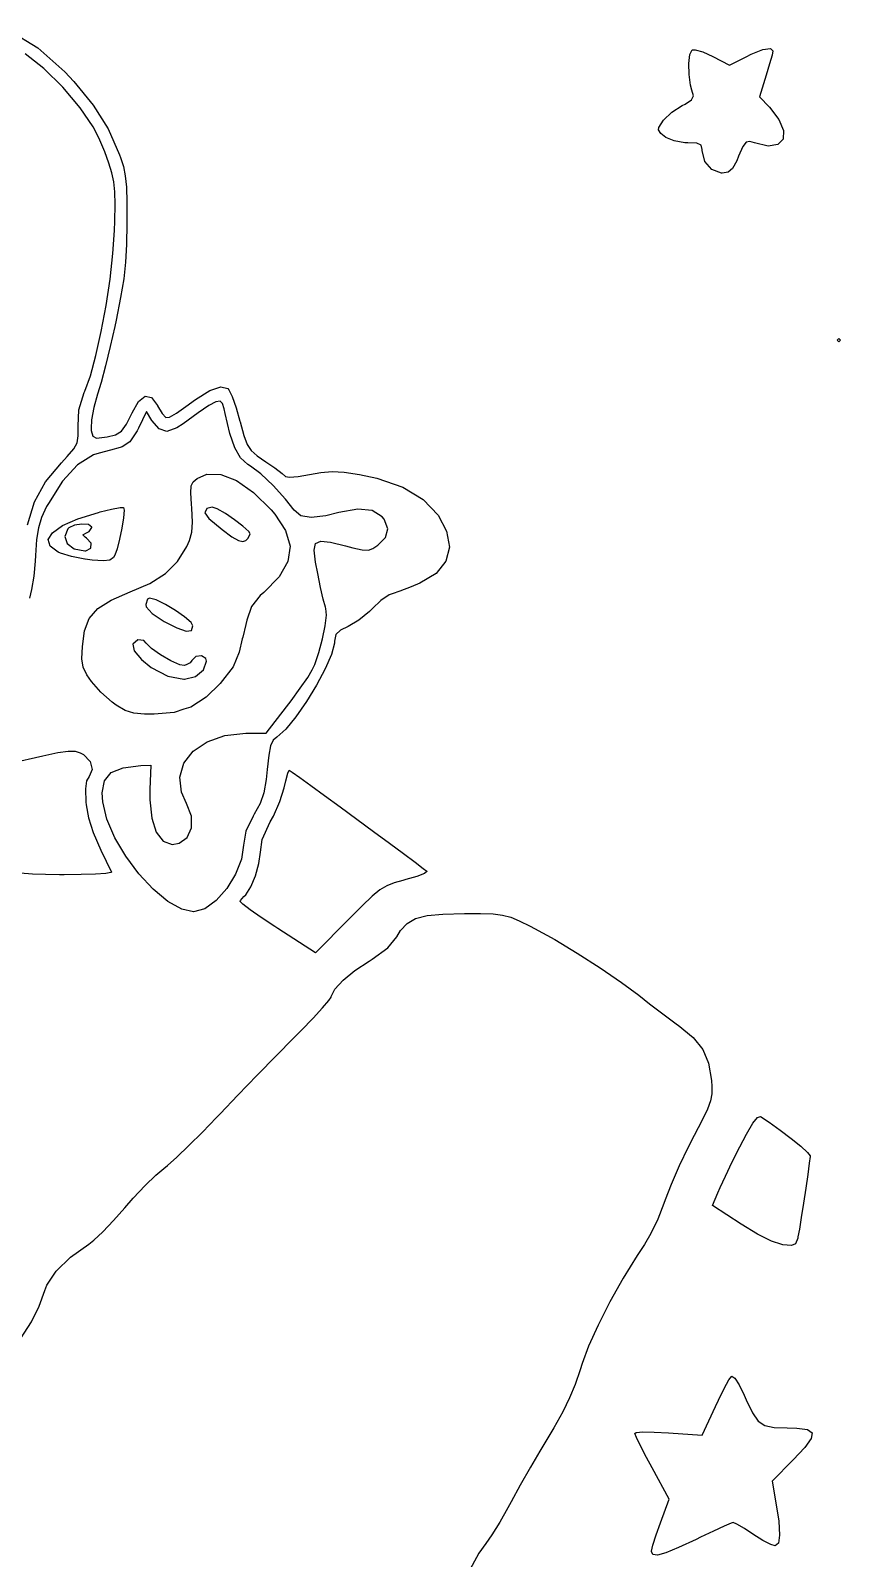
# Model space of a CAD drawing. Header units: millimetres. Extents: x 50.1 to 68.4, y -79.8 to -30.
# Drawn here: x 59.45 to 68.4, y -64.13 to -47.26 of the extents above; entities that cross this region are included whole.
import ezdxf

# ---------------------------------------------------------------- set-up
doc = ezdxf.new("R2010")
doc.units = ezdxf.units.MM
doc.layers.add('B.Silkscreen', color=31, linetype='CONTINUOUS', true_color=0xe8b2a7)

msp = doc.modelspace()

# ---------------------------------------------------------------- linework, layer by layer
at = {"layer": 'B.Silkscreen', "linetype": 'CONTINUOUS'}
for p, q in [((59.217808, -47.259264), (59.53178, -47.451818)), ((59.597351, -47.67828), (59.389752, -47.51598)), ((59.53178, -47.451818), (59.829619, -47.714684)), ((66.721734, -47.624627), (66.73379, -47.524836)), ((66.73379, -47.524836), (66.759609, -47.472368)), ((66.759609, -47.472368), (66.792372, -47.470761)), ((66.792372, -47.470761), (66.876879, -47.495275)), ((66.876879, -47.495275), (66.98542, -47.544093)), ((66.98542, -47.544093), (67.17127, -47.640515)), ((67.17127, -47.640515), (67.353898, -47.54797)), ((67.353898, -47.54797), (67.40927, -47.521003)), ((67.40927, -47.521003), (67.538541, -47.469707)), ((67.538541, -47.469707), (67.621444, -47.456598)), ((67.640011, -47.529164), (67.612852, -47.625415)), ((67.621444, -47.456598), (67.650253, -47.483358)), ((67.650253, -47.483358), (67.640011, -47.529164)), ((59.808561, -47.885282), (59.597351, -47.67828)), ((59.829619, -47.714684), (59.928924, -47.820282)), ((66.723658, -47.745822), (66.721734, -47.624627)), ((67.612852, -47.625415), (67.574772, -47.750574)), ((60.000227, -48.112178), (59.808561, -47.885282)), ((59.928924, -47.820282), (60.143377, -48.08276)), ((66.73978, -47.8625), (66.723658, -47.745822)), ((66.755878, -47.918303), (66.73978, -47.8625)), ((67.574772, -47.750574), (67.499771, -47.989857)), ((66.646609, -48.087825), (66.679667, -48.070662)), ((66.679667, -48.070662), (66.751209, -48.024814)), ((66.751209, -48.024814), (66.772068, -47.981079)), ((66.772068, -47.981079), (66.755878, -47.918303)), ((67.499771, -47.989857), (67.610211, -48.104386)), ((60.142327, -48.322204), (60.000227, -48.112178)), ((60.143377, -48.08276), (60.307435, -48.34619)), ((66.390062, -48.327927), (66.442411, -48.247044)), ((66.442411, -48.247044), (66.534293, -48.160511)), ((66.534293, -48.160511), (66.646609, -48.087825)), ((67.610211, -48.104386), (67.716756, -48.239592)), ((67.716756, -48.239592), (67.767876, -48.361899)), ((60.203981, -48.444388), (60.142327, -48.322204)), ((60.307435, -48.34619), (60.434663, -48.631119)), ((66.384457, -48.355442), (66.390062, -48.327927)), ((66.411649, -48.394337), (66.384457, -48.355442)), ((66.467231, -48.440264), (66.411649, -48.394337)), ((67.767876, -48.361899), (67.762699, -48.457773)), ((60.270121, -48.599703), (60.203981, -48.444388)), ((66.557331, -48.477365), (66.467231, -48.440264)), ((66.677845, -48.497203), (66.557331, -48.477365)), ((66.709313, -48.498241), (66.677845, -48.497203)), ((66.809879, -48.502981), (66.709313, -48.498241)), ((66.856252, -48.524321), (66.809879, -48.502981)), ((66.86849, -48.572942), (66.856252, -48.524321)), ((66.868622, -48.583062), (66.86849, -48.572942)), ((66.898156, -48.704988), (66.868622, -48.583062)), ((67.318241, -48.54106), (67.27122, -48.647333)), ((67.354616, -48.49073), (67.318241, -48.54106)), ((67.396341, -48.482725), (67.354616, -48.49073)), ((67.446206, -48.498359), (67.396341, -48.482725)), ((67.598183, -48.534847), (67.446206, -48.498359)), ((67.704908, -48.51837), (67.598183, -48.534847)), ((67.762699, -48.457773), (67.704908, -48.51837)), ((60.315012, -48.721701), (60.270121, -48.599703)), ((60.348585, -48.830162), (60.315012, -48.721701)), ((60.434663, -48.631119), (60.446114, -48.662418)), ((60.446114, -48.662418), (60.476987, -48.761585)), ((66.974851, -48.795136), (66.898156, -48.704988)), ((67.250089, -48.696664), (67.203061, -48.784055)), ((67.27122, -48.647333), (67.250089, -48.696664)), ((60.37044, -48.930083), (60.348585, -48.830162)), ((60.476987, -48.761585), (60.49748, -48.864633)), ((60.49748, -48.864633), (60.509527, -48.989202)), ((67.080846, -48.833237), (66.974851, -48.795136)), ((67.089228, -48.833431), (67.080846, -48.833237)), ((67.155019, -48.823939), (67.089228, -48.833431)), ((67.203061, -48.784055), (67.155019, -48.823939)), ((60.38216, -49.040144), (60.37044, -48.930083)), ((60.385324, -49.179021), (60.38216, -49.040144)), ((60.509527, -48.989202), (60.515059, -49.152931)), ((60.381513, -49.365393), (60.385324, -49.179021)), ((60.515059, -49.152931), (60.516011, -49.373461)), ((60.37806, -49.466569), (60.381513, -49.365393)), ((60.515955, -49.390769), (60.512337, -49.621012)), ((60.516011, -49.373461), (60.515955, -49.390769)), ((60.36096, -49.720848), (60.37806, -49.466569)), ((60.32881, -50.002601), (60.36096, -49.720848)), ((60.512337, -49.621012), (60.501471, -49.815859)), ((60.501471, -49.815859), (60.48037, -50.002152)), ((60.28472, -50.295155), (60.32881, -50.002601)), ((60.48037, -50.002152), (60.446048, -50.206733)), ((60.446048, -50.206733), (60.395519, -50.456443)), ((60.231799, -50.581837), (60.28472, -50.295155)), ((60.173157, -50.845973), (60.231799, -50.581837)), ((60.380692, -50.525374), (60.330338, -50.747717)), ((60.395519, -50.456443), (60.380692, -50.525374)), ((60.330338, -50.747717), (60.278605, -50.961158)), ((68.358358, -50.67698), (68.376979, -50.658358)), ((68.376979, -50.695601), (68.358358, -50.67698)), ((68.376979, -50.658358), (68.395601, -50.67698)), ((68.395601, -50.67698), (68.376979, -50.695601)), ((60.111901, -51.070891), (60.173157, -50.845973)), ((60.051143, -51.239917), (60.111901, -51.070891)), ((60.278605, -50.961158), (60.230799, -51.144313)), ((59.98444, -51.448362), (60.044683, -51.254252)), ((60.044683, -51.254252), (60.051143, -51.239917)), ((60.192225, -51.275798), (60.151583, -51.421247)), ((60.230799, -51.144313), (60.192225, -51.275798)), ((61.270936, -51.331706), (61.430473, -51.234702)), ((61.430473, -51.234702), (61.551286, -51.194466)), ((61.551286, -51.194466), (61.630275, -51.212321)), ((61.630275, -51.212321), (61.640919, -51.225374)), ((61.640919, -51.225374), (61.677365, -51.301473)), ((59.975454, -51.626687), (59.98444, -51.448362)), ((60.151583, -51.421247), (60.125506, -51.556736)), ((60.573933, -51.478896), (60.644998, -51.356069)), ((60.644998, -51.356069), (60.717248, -51.296936)), ((60.717248, -51.296936), (60.786285, -51.311913)), ((60.786285, -51.311913), (60.852591, -51.400864)), ((60.852591, -51.400864), (60.854526, -51.404578)), ((60.854526, -51.404578), (60.904315, -51.486213)), ((61.063986, -51.483219), (61.164453, -51.411422)), ((61.164453, -51.411422), (61.270936, -51.331706)), ((61.420334, -51.400634), (61.303079, -51.481038)), ((61.497262, -51.358333), (61.420334, -51.400634)), ((61.54406, -51.351614), (61.497262, -51.358333)), ((61.570923, -51.377958), (61.54406, -51.351614)), ((61.588049, -51.434842), (61.570923, -51.377958)), ((61.59888, -51.487451), (61.588049, -51.434842)), ((61.677365, -51.301473), (61.720874, -51.423173)), ((61.720874, -51.423173), (61.764201, -51.57107)), ((60.125506, -51.556736), (60.119943, -51.651927)), ((60.455296, -51.681937), (60.510188, -51.606416)), ((60.510188, -51.606416), (60.573933, -51.478896)), ((60.731223, -51.464149), (60.643544, -51.647811)), ((60.792004, -51.564322), (60.731223, -51.464149)), ((60.87003, -51.657909), (60.792004, -51.564322)), ((60.904315, -51.486213), (60.94571, -51.53283)), ((60.94571, -51.53283), (60.983985, -51.526616)), ((60.983985, -51.526616), (61.063986, -51.483219)), ((61.135302, -51.602066), (61.066556, -51.646951)), ((61.303079, -51.481038), (61.135302, -51.602066)), ((61.650523, -51.708051), (61.59888, -51.487451)), ((61.764201, -51.57107), (61.766612, -51.580194)), ((61.766612, -51.580194), (61.807977, -51.730251)), ((59.965022, -51.810616), (59.977303, -51.734188)), ((59.977303, -51.734188), (59.975454, -51.626687)), ((60.119943, -51.651927), (60.122298, -51.674103)), ((60.122298, -51.674103), (60.137738, -51.73872)), ((60.137738, -51.73872), (60.178847, -51.758591)), ((60.178847, -51.758591), (60.269388, -51.749179)), ((60.269388, -51.749179), (60.29538, -51.745043)), ((60.29538, -51.745043), (60.390084, -51.722475)), ((60.390084, -51.722475), (60.455296, -51.681937)), ((60.628986, -51.677231), (60.547259, -51.800987)), ((60.643544, -51.647811), (60.628986, -51.677231)), ((60.957588, -51.685017), (60.87003, -51.657909)), ((61.066556, -51.646951), (60.957588, -51.685017)), ((61.705479, -51.867081), (61.650523, -51.708051)), ((61.807977, -51.730251), (61.844187, -51.8293)), ((59.855461, -51.963715), (59.927959, -51.879336)), ((59.927959, -51.879336), (59.965022, -51.810616)), ((60.147626, -51.944706), (59.970769, -52.053552)), ((60.209229, -51.924287), (60.147626, -51.944706)), ((60.332359, -51.891887), (60.209229, -51.924287)), ((60.440654, -51.862957), (60.332359, -51.891887)), ((60.462757, -51.856951), (60.440654, -51.862957)), ((60.547259, -51.800987), (60.462757, -51.856951)), ((61.769928, -51.977405), (61.705479, -51.867081)), ((61.844187, -51.8293), (61.887982, -51.897483)), ((61.887982, -51.897483), (61.952099, -51.95494)), ((61.952099, -51.95494), (62.049277, -52.021813)), ((59.617319, -52.240178), (59.791188, -52.030889)), ((59.791188, -52.030889), (59.855461, -51.963715)), ((59.970769, -52.053552), (59.803171, -52.23284)), ((61.850046, -52.051885), (61.769928, -51.977405)), ((61.87836, -52.069331), (61.850046, -52.051885)), ((61.995521, -52.154194), (61.87836, -52.069331)), ((62.049277, -52.021813), (62.147766, -52.089183)), ((62.147766, -52.089183), (62.229759, -52.149475)), ((62.656192, -52.137235), (62.781272, -52.127188)), ((62.781272, -52.127188), (62.913528, -52.135085)), ((59.495156, -52.461853), (59.617319, -52.240178)), ((59.803171, -52.23284), (59.647738, -52.479693)), ((61.220849, -52.363602), (61.226597, -52.28775)), ((61.226597, -52.28775), (61.248804, -52.241609)), ((61.248804, -52.241609), (61.291015, -52.205639)), ((61.291015, -52.205639), (61.39684, -52.159065)), ((61.39684, -52.159065), (61.550939, -52.161094)), ((61.550939, -52.161094), (61.724101, -52.228746)), ((61.724101, -52.228746), (61.911613, -52.36002)), ((62.132109, -52.282092), (61.995521, -52.154194)), ((62.268083, -52.432891), (62.132109, -52.282092)), ((62.229759, -52.149475), (62.267602, -52.182976)), ((62.267602, -52.182976), (62.267762, -52.183217)), ((62.267762, -52.183217), (62.310964, -52.189846)), ((62.310964, -52.189846), (62.406071, -52.181338)), ((62.406071, -52.181338), (62.532788, -52.159491)), ((62.532788, -52.159491), (62.656192, -52.137235)), ((62.913528, -52.135085), (63.085496, -52.161013)), ((63.085496, -52.161013), (63.273824, -52.200734)), ((63.273824, -52.200734), (63.562848, -52.300232)), ((59.416461, -52.715161), (59.495156, -52.461853)), ((61.228016, -52.488707), (61.220849, -52.363602)), ((61.911613, -52.36002), (62.108763, -52.552915)), ((62.36217, -52.555375), (62.268083, -52.432891)), ((63.562848, -52.300232), (63.788251, -52.436192)), ((63.788251, -52.436192), (63.951232, -52.609233)), ((59.628969, -52.515524), (59.572078, -52.637322)), ((59.647738, -52.479693), (59.628969, -52.515524)), ((59.973829, -52.649306), (60.201565, -52.579126)), ((60.201565, -52.579126), (60.219648, -52.574477)), ((60.219648, -52.574477), (60.346259, -52.544426)), ((60.346259, -52.544426), (60.438989, -52.526674)), ((60.438989, -52.526674), (60.478861, -52.524929)), ((60.483126, -52.553756), (60.475919, -52.637969)), ((60.478861, -52.524929), (60.483126, -52.553756)), ((61.231659, -52.532913), (61.228016, -52.488707)), ((61.240711, -52.68784), (61.231659, -52.532913)), ((61.396157, -52.535505), (61.3759, -52.584362)), ((61.3759, -52.584362), (61.42019, -52.64832)), ((61.456226, -52.520528), (61.396157, -52.535505)), ((61.513168, -52.540843), (61.456226, -52.520528)), ((61.602508, -52.592229), (61.513168, -52.540843)), ((61.703854, -52.660351), (61.602508, -52.592229)), ((62.108763, -52.552915), (62.147229, -52.597468)), ((62.147229, -52.597468), (62.26799, -52.780237)), ((62.43623, -52.616081), (62.36217, -52.555375)), ((62.550478, -52.63653), (62.43623, -52.616081)), ((62.713631, -52.617197), (62.550478, -52.63653)), ((62.854651, -52.582223), (62.713631, -52.617197)), ((63.064122, -52.54338), (62.854651, -52.582223)), ((63.224587, -52.558772), (63.064122, -52.54338)), ((63.334972, -52.628243), (63.224587, -52.558772)), ((63.354726, -52.654209), (63.334972, -52.628243)), ((63.951232, -52.609233), (64.045837, -52.78634)), ((59.53717, -52.749362), (59.517327, -52.879722)), ((59.572078, -52.637322), (59.53717, -52.749362)), ((59.693351, -52.803339), (59.803376, -52.725163)), ((59.803376, -52.725163), (59.973829, -52.649306)), ((59.864318, -52.762228), (59.830255, -52.844974)), ((59.874311, -52.751437), (59.864318, -52.762228)), ((59.935324, -52.720371), (59.874311, -52.751437)), ((60.017962, -52.707939), (59.935324, -52.720371)), ((60.092027, -52.71489), (60.017962, -52.707939)), ((60.067624, -52.806572), (60.09764, -52.789856)), ((60.127322, -52.741974), (60.092027, -52.71489)), ((60.09764, -52.789856), (60.127566, -52.745157)), ((60.127566, -52.745157), (60.127322, -52.741974)), ((60.458061, -52.753252), (60.433803, -52.876212)), ((60.475919, -52.637969), (60.458061, -52.753252)), ((61.207349, -52.889131), (61.233822, -52.79726)), ((61.233822, -52.79726), (61.240711, -52.68784)), ((61.42019, -52.64832), (61.566308, -52.767215)), ((61.566308, -52.767215), (61.673847, -52.847988)), ((61.796818, -52.730873), (61.703854, -52.660351)), ((61.861009, -52.789457), (61.796818, -52.730873)), ((61.878006, -52.817087), (61.861009, -52.789457)), ((62.26799, -52.780237), (62.316709, -52.953184)), ((63.397483, -52.762316), (63.354726, -52.654209)), ((63.370377, -52.858359), (63.397483, -52.762316)), ((64.045837, -52.78634), (64.077948, -52.961741)), ((59.517327, -52.879722), (59.505632, -53.056482)), ((59.646903, -52.880477), (59.693351, -52.803339)), ((59.667178, -52.953221), (59.646903, -52.880477)), ((59.757322, -53.018213), (59.667178, -52.953221)), ((59.830255, -52.844974), (59.857172, -52.923337)), ((59.857172, -52.923337), (59.934241, -52.981761)), ((60.026701, -52.828995), (60.067624, -52.806572)), ((60.053018, -52.854772), (60.026701, -52.828995)), ((60.067624, -52.863118), (60.053018, -52.854772)), ((60.120311, -52.918077), (60.067624, -52.863118)), ((60.117744, -52.973994), (60.120311, -52.918077)), ((60.433803, -52.876212), (60.4074, -52.983454)), ((61.0724, -53.122076), (61.176615, -52.955229)), ((61.176615, -52.955229), (61.207349, -52.889131)), ((61.673847, -52.847988), (61.746294, -52.891052)), ((61.746294, -52.891052), (61.794034, -52.902532)), ((61.794034, -52.902532), (61.827453, -52.888554)), ((61.827453, -52.888554), (61.852786, -52.863529)), ((61.852786, -52.863529), (61.878006, -52.817087)), ((62.316709, -52.953184), (62.292939, -53.12123)), ((62.583545, -52.996513), (62.599088, -52.922437)), ((62.599088, -52.922437), (62.65545, -52.895984)), ((62.65545, -52.895984), (62.762091, -52.907719)), ((62.762091, -52.907719), (62.928471, -52.948206)), ((62.928471, -52.948206), (63.00991, -52.96909)), ((63.00991, -52.96909), (63.115008, -52.992252)), ((63.231661, -52.978573), (63.286627, -52.940839)), ((63.286627, -52.940839), (63.370377, -52.858359)), ((64.077948, -52.961741), (64.03878, -53.1182)), ((59.502133, -53.11619), (59.48587, -53.28374)), ((59.505632, -53.056482), (59.502133, -53.11619)), ((59.780329, -53.028462), (59.757322, -53.018213)), ((59.902313, -53.066557), (59.780329, -53.028462)), ((60.050631, -53.096444), (59.902313, -53.066557)), ((59.934241, -52.981761), (60.050631, -53.004692)), ((60.050631, -53.004692), (60.063141, -53.004067)), ((60.053856, -53.097094), (60.050631, -53.096444)), ((60.132944, -53.106993), (60.053856, -53.097094)), ((60.063141, -53.004067), (60.117744, -52.973994)), ((60.256341, -53.114626), (60.132944, -53.106993)), ((60.327475, -53.105972), (60.256341, -53.114626)), ((60.367664, -53.076309), (60.327475, -53.105972)), ((60.383106, -53.051584), (60.367664, -53.076309)), ((60.4074, -52.983454), (60.383106, -53.051584)), ((60.941535, -53.253764), (61.0724, -53.122076)), ((62.292939, -53.12123), (62.196233, -53.289298)), ((62.599362, -53.127647), (62.583545, -52.996513)), ((62.622951, -53.252936), (62.599362, -53.127647)), ((63.115008, -52.992252), (63.18169, -52.995563)), ((63.18169, -52.995563), (63.231661, -52.978573)), ((64.03878, -53.1182), (63.92924, -53.252322)), ((59.48587, -53.28374), (59.463151, -53.42909)), ((60.767781, -53.363332), (60.941535, -53.253764)), ((62.196233, -53.289298), (62.026143, -53.46231)), ((62.654556, -53.407126), (62.622951, -53.252936)), ((63.92924, -53.252322), (63.750237, -53.360711)), ((59.463151, -53.42909), (59.437755, -53.5261)), ((60.341027, -53.5482), (60.550456, -53.45795)), ((60.550456, -53.45795), (60.767781, -53.363332)), ((62.026143, -53.46231), (61.986076, -53.498581)), ((62.684056, -53.537702), (62.654556, -53.407126)), ((63.444534, -53.476976), (63.411195, -53.489956)), ((63.530429, -53.449281), (63.444534, -53.476976)), ((63.652979, -53.40196), (63.530429, -53.449281)), ((63.750237, -53.360711), (63.652979, -53.40196)), ((60.1, -53.750467), (60.194527, -53.641527)), ((60.194527, -53.641527), (60.341027, -53.5482)), ((60.741731, -53.538503), (60.72346, -53.597032)), ((60.72346, -53.597032), (60.728696, -53.62076)), ((60.728696, -53.62076), (60.792344, -53.69426)), ((60.76529, -53.5261), (60.741731, -53.538503)), ((60.83753, -53.545467), (60.76529, -53.5261)), ((60.939593, -53.594999), (60.83753, -53.545467)), ((61.05137, -53.661841), (60.939593, -53.594999)), ((61.892526, -53.618422), (61.838557, -53.77021)), ((61.986076, -53.498581), (61.892526, -53.618422)), ((62.706694, -53.624083), (62.684056, -53.537702)), ((62.712906, -53.64199), (62.706694, -53.624083)), ((62.718146, -53.712735), (62.712906, -53.64199)), ((63.22893, -53.639138), (63.195779, -53.674147)), ((63.319968, -53.551349), (63.22893, -53.639138)), ((63.411195, -53.489956), (63.319968, -53.551349)), ((60.046494, -53.887559), (60.1, -53.750467)), ((60.792344, -53.69426), (60.927735, -53.783249)), ((60.927735, -53.783249), (61.065623, -53.855226)), ((61.152749, -53.733139), (61.05137, -53.661841)), ((61.223621, -53.796038), (61.152749, -53.733139)), ((61.244868, -53.832644), (61.223621, -53.796038)), ((61.838557, -53.77021), (61.827491, -53.817382)), ((62.703467, -53.831718), (62.718146, -53.712735)), ((63.077924, -53.770659), (62.958915, -53.837983)), ((63.195779, -53.674147), (63.077924, -53.770659)), ((60.023298, -54.061289), (60.046494, -53.887559)), ((61.065623, -53.855226), (61.169422, -53.89202)), ((61.169422, -53.89202), (61.227061, -53.884164)), ((61.227061, -53.884164), (61.244868, -53.832644)), ((61.789663, -53.977079), (61.754902, -54.121994)), ((61.794034, -53.958626), (61.789663, -53.977079)), ((61.827491, -53.817382), (61.794034, -53.958626)), ((62.633984, -54.126439), (62.673778, -53.97695)), ((62.673778, -53.97695), (62.703467, -53.831718)), ((62.82166, -53.928721), (62.808727, -54.000652)), ((62.872431, -53.878568), (62.82166, -53.928721)), ((62.958915, -53.837983), (62.872431, -53.878568)), ((60.019133, -54.196146), (60.023298, -54.061289)), ((60.634895, -53.984746), (60.580628, -54.032584)), ((60.580628, -54.032584), (60.594782, -54.106418)), ((60.594782, -54.106418), (60.676906, -54.203883)), ((60.634962, -53.98472), (60.634895, -53.984746)), ((60.702806, -53.992503), (60.634962, -53.98472)), ((60.729517, -54.02241), (60.702806, -53.992503)), ((60.786823, -54.08218), (60.729517, -54.02241)), ((60.885843, -54.152726), (60.786823, -54.08218)), ((60.999512, -54.217931), (60.885843, -54.152726)), ((61.754902, -54.121994), (61.687204, -54.284972)), ((62.588992, -54.258197), (62.633984, -54.126439)), ((62.774556, -54.147162), (62.705564, -54.307429)), ((62.80736, -54.022686), (62.774556, -54.147162)), ((62.808727, -54.000652), (62.80736, -54.022686)), ((60.032823, -54.289277), (60.019133, -54.196146)), ((60.072761, -54.372842), (60.032823, -54.289277)), ((60.676906, -54.203883), (60.784619, -54.29089)), ((60.784619, -54.29089), (60.966686, -54.386183)), ((61.100766, -54.261676), (60.999512, -54.217931)), ((61.14689, -54.270968), (61.100766, -54.261676)), ((61.169422, -54.261172), (61.14689, -54.270968)), ((61.21301, -54.242223), (61.169422, -54.261172)), ((61.2314, -54.215103), (61.21301, -54.242223)), ((61.276605, -54.169046), (61.2314, -54.215103)), ((61.272935, -54.390203), (61.360272, -54.31877)), ((61.339396, -54.162033), (61.276605, -54.169046)), ((61.386531, -54.192759), (61.339396, -54.162033)), ((61.360272, -54.31877), (61.393842, -54.221481)), ((61.393842, -54.221481), (61.386531, -54.192759)), ((61.687204, -54.284972), (61.54568, -54.470021)), ((62.5119, -54.401328), (62.561849, -54.318996)), ((62.561849, -54.318996), (62.588992, -54.258197)), ((62.705564, -54.307429), (62.610469, -54.486746)), ((60.124043, -54.447285), (60.072761, -54.372842)), ((60.228148, -54.565922), (60.124043, -54.447285)), ((60.966686, -54.386183), (61.144138, -54.419942)), ((61.144138, -54.419942), (61.151886, -54.419841)), ((61.151886, -54.419841), (61.272935, -54.390203)), ((61.54568, -54.470021), (61.390866, -54.617961)), ((62.429579, -54.521648), (62.5119, -54.401328)), ((62.610469, -54.486746), (62.499359, -54.668368)), ((60.353046, -54.6764), (60.228148, -54.565922)), ((61.390866, -54.617961), (61.22149, -54.728584)), ((62.328971, -54.659724), (62.429579, -54.521648)), ((60.397387, -54.707989), (60.353046, -54.6764)), ((60.496499, -54.765039), (60.397387, -54.707989)), ((60.590446, -54.795845), (60.496499, -54.765039)), ((60.708944, -54.80751), (60.590446, -54.795845)), ((60.816569, -54.808155), (60.708944, -54.80751)), ((61.037335, -54.788607), (60.816569, -54.808155)), ((61.144138, -54.753796), (61.037335, -54.788607)), ((61.22149, -54.728584), (61.144138, -54.753796)), ((62.054916, -55.015836), (62.277676, -54.7272)), ((62.277676, -54.7272), (62.328971, -54.659724)), ((62.499359, -54.668368), (62.38232, -54.835552)), ((62.269438, -54.971554), (62.170799, -55.05963)), ((62.38232, -54.835552), (62.269438, -54.971554)), ((61.247766, -55.216593), (61.399772, -55.111355)), ((61.399772, -55.111355), (61.594983, -55.042085)), ((61.594983, -55.042085), (61.826798, -55.016654)), ((61.826798, -55.016654), (62.054916, -55.015836)), ((62.102635, -55.157042), (62.081991, -55.258784)), ((62.131896, -55.095496), (62.102635, -55.157042)), ((62.170799, -55.05963), (62.131896, -55.095496)), ((59.31232, -55.328914), (59.504644, -55.286063)), ((59.504644, -55.286063), (59.587387, -55.266762)), ((59.587387, -55.266762), (59.751328, -55.232181)), ((59.751328, -55.232181), (59.864643, -55.216157)), ((59.864643, -55.216157), (59.94228, -55.2171)), ((59.94228, -55.2171), (59.999187, -55.233419)), ((59.999187, -55.233419), (60.034045, -55.252585)), ((60.034045, -55.252585), (60.10842, -55.329244)), ((60.10842, -55.329244), (60.132888, -55.4181)), ((61.145565, -55.349929), (61.247766, -55.216593)), ((62.081991, -55.258784), (62.064896, -55.41786)), ((60.098944, -55.4967), (60.070351, -55.543536)), ((60.132888, -55.4181), (60.098944, -55.4967)), ((60.267322, -55.542055), (60.341714, -55.45198)), ((60.341714, -55.45198), (60.472784, -55.398531)), ((60.472784, -55.398531), (60.667595, -55.374958)), ((60.667595, -55.374958), (60.779326, -55.369648)), ((60.779326, -55.369648), (60.76825, -55.639613)), ((61.099771, -55.503495), (61.145565, -55.349929)), ((62.064896, -55.41786), (62.053339, -55.529868)), ((62.269505, -55.543178), (62.293685, -55.458439)), ((62.293685, -55.458439), (62.308676, -55.425513)), ((62.308676, -55.425513), (62.308731, -55.425518)), ((62.308731, -55.425518), (62.341419, -55.447066)), ((62.341419, -55.447066), (62.423941, -55.505701)), ((60.070351, -55.543536), (60.057088, -55.633054)), ((60.057088, -55.633054), (60.063244, -55.777198)), ((60.242543, -55.675507), (60.267322, -55.542055)), ((60.76825, -55.639613), (60.767309, -55.753254)), ((61.116984, -55.669419), (61.099771, -55.503495)), ((61.173888, -55.795075), (61.116984, -55.669419)), ((62.053339, -55.529868), (62.027422, -55.675787)), ((62.202686, -55.773278), (62.250685, -55.621041)), ((62.250685, -55.621041), (62.269505, -55.543178)), ((62.423941, -55.505701), (62.546464, -55.594192)), ((62.546464, -55.594192), (62.699154, -55.705311)), ((60.063244, -55.777198), (60.066177, -55.806678)), ((60.066177, -55.806678), (60.092764, -55.950372)), ((60.248155, -55.775754), (60.242543, -55.675507)), ((60.29347, -55.967733), (60.248155, -55.775754)), ((60.767309, -55.753254), (60.788864, -55.956568)), ((61.22852, -55.933092), (61.173888, -55.795075)), ((61.986053, -55.79356), (61.920766, -55.912234)), ((62.027422, -55.675787), (61.986053, -55.79356)), ((62.132389, -55.933369), (62.202686, -55.773278)), ((62.699154, -55.705311), (62.872178, -55.83183)), ((62.872178, -55.83183), (63.055704, -55.966521)), ((60.092764, -55.950372), (60.144297, -56.112816)), ((60.381719, -56.172008), (60.29347, -55.967733)), ((60.788864, -55.956568), (60.83942, -56.111505)), ((61.229215, -56.062604), (61.22852, -55.933092)), ((61.90886, -55.931732), (61.828626, -56.10075)), ((61.920766, -55.912234), (61.90886, -55.931732)), ((62.00983, -56.190692), (62.097996, -55.99595)), ((62.097996, -55.99595), (62.132389, -55.933369)), ((63.055704, -55.966521), (63.239899, -56.102154)), ((60.144297, -56.112816), (60.22603, -56.308553)), ((60.503062, -56.376679), (60.381719, -56.172008)), ((60.83942, -56.111505), (60.915781, -56.21022)), ((61.091417, -56.232177), (61.18163, -56.167627)), ((61.18163, -56.167627), (61.229215, -56.062604)), ((61.828626, -56.10075), (61.803519, -56.254206)), ((63.239899, -56.102154), (63.414928, -56.231502)), ((60.22603, -56.308553), (60.343216, -56.552126)), ((60.915781, -56.21022), (61.014753, -56.244868)), ((61.014753, -56.244868), (61.091417, -56.232177)), ((61.803519, -56.254206), (61.781103, -56.406729)), ((61.973669, -56.45436), (61.988918, -56.331141)), ((61.988918, -56.331141), (62.00983, -56.190692)), ((63.414928, -56.231502), (63.570959, -56.347335)), ((60.64766, -56.569849), (60.503062, -56.376679)), ((61.781103, -56.406729), (61.715226, -56.574644)), ((61.935428, -56.591036), (61.973669, -56.45436)), ((63.570959, -56.347335), (63.698159, -56.442426)), ((63.698159, -56.442426), (63.786695, -56.509546)), ((63.786695, -56.509546), (63.826734, -56.541465)), ((59.474055, -56.572633), (59.337596, -56.562394)), ((59.614395, -56.577788), (59.474055, -56.572633)), ((59.771422, -56.579528), (59.614395, -56.577788)), ((59.823412, -56.579634), (59.771422, -56.579528)), ((60.011739, -56.577961), (59.823412, -56.579634)), ((60.168955, -56.573073), (60.011739, -56.577961)), ((60.282348, -56.565643), (60.168955, -56.573073)), ((60.339207, -56.556343), (60.282348, -56.565643)), ((60.343216, -56.552126), (60.339207, -56.556343)), ((60.805673, -56.739618), (60.64766, -56.569849)), ((61.715226, -56.574644), (61.617583, -56.73264)), ((61.883758, -56.715432), (61.935428, -56.591036)), ((63.465412, -56.669903), (63.385723, -56.701714)), ((63.563177, -56.642862), (63.465412, -56.669903)), ((63.596556, -56.634612), (63.563177, -56.642862)), ((63.718553, -56.600129), (63.596556, -56.634612)), ((63.800967, -56.567818), (63.718553, -56.600129)), ((63.828336, -56.543938), (63.800967, -56.567818)), ((63.826734, -56.541465), (63.828336, -56.543938)), ((60.967262, -56.874088), (60.805673, -56.739618)), ((61.617583, -56.73264), (61.499973, -56.864979)), ((61.768761, -56.864079), (61.807397, -56.819744)), ((61.807397, -56.819744), (61.82822, -56.801808)), ((61.82822, -56.801808), (61.883758, -56.715432)), ((63.224538, -56.818527), (63.115029, -56.922968)), ((63.3101, -56.748016), (63.224538, -56.818527)), ((63.385723, -56.701714), (63.3101, -56.748016)), ((61.122586, -56.96136), (60.967262, -56.874088)), ((61.252052, -56.989736), (61.122586, -56.96136)), ((61.374196, -56.955924), (61.252052, -56.989736)), ((61.499973, -56.864979), (61.374196, -56.955924)), ((61.766276, -56.876228), (61.768761, -56.864079)), ((61.795891, -56.906765), (61.766276, -56.876228)), ((61.876986, -56.968525), (61.795891, -56.906765)), ((61.997934, -57.053157), (61.876986, -56.968525)), ((63.115029, -56.922968), (62.967565, -57.071058)), ((63.829918, -57.030907), (64.005899, -57.014047)), ((64.005899, -57.014047), (64.242962, -57.009112)), ((64.242962, -57.009112), (64.421309, -57.009428)), ((64.421309, -57.009428), (64.560755, -57.013673)), ((64.560755, -57.013673), (64.664917, -57.025775)), ((62.147111, -57.152311), (61.997934, -57.053157)), ((62.18286, -57.175436), (62.147111, -57.152311)), ((62.599445, -57.443574), (62.18286, -57.175436)), ((62.967565, -57.071058), (62.599445, -57.443574)), ((63.538166, -57.197667), (63.609081, -57.118255)), ((63.609081, -57.118255), (63.701988, -57.064156)), ((63.701988, -57.064156), (63.829918, -57.030907)), ((64.664917, -57.025775), (64.754146, -57.04963)), ((64.754146, -57.04963), (64.848792, -57.089135)), ((64.848792, -57.089135), (64.969208, -57.148187)), ((64.969208, -57.148187), (65.017037, -57.172651)), ((65.017037, -57.172651), (65.239566, -57.296085)), ((63.39697, -57.387016), (63.498109, -57.264197)), ((63.498109, -57.264197), (63.538166, -57.197667)), ((65.239566, -57.296085), (65.489377, -57.446688)), ((63.191133, -57.533632), (63.225445, -57.513046)), ((63.225445, -57.513046), (63.39697, -57.387016)), ((65.489377, -57.446688), (65.742933, -57.609461)), ((62.902096, -57.744844), (63.032973, -57.63743)), ((63.032973, -57.63743), (63.191133, -57.533632)), ((65.742933, -57.609461), (65.976698, -57.769407)), ((62.772374, -57.922971), (62.811049, -57.843987)), ((62.811049, -57.843987), (62.902096, -57.744844)), ((65.976698, -57.769407), (66.167135, -57.911528)), ((62.677136, -58.051522), (62.746667, -57.970175)), ((62.746667, -57.970175), (62.771848, -57.93092)), ((62.771848, -57.93092), (62.772374, -57.922971)), ((66.167135, -57.911528), (66.286916, -58.004933)), ((66.286916, -58.004933), (66.44723, -58.126373)), ((62.441083, -58.301001), (62.57227, -58.165088)), ((62.57227, -58.165088), (62.677136, -58.051522)), ((66.44723, -58.126373), (66.597428, -58.236977)), ((62.352859, -58.389792), (62.441083, -58.301001)), ((66.597428, -58.236977), (66.604645, -58.242203)), ((66.604645, -58.242203), (66.769063, -58.37732)), ((62.167772, -58.576007), (62.352859, -58.389792)), ((66.769063, -58.37732), (66.876319, -58.510063)), ((66.876319, -58.510063), (66.939208, -58.661558)), ((61.955571, -58.792519), (62.167772, -58.576007)), ((66.939208, -58.661558), (66.970527, -58.852929)), ((61.739864, -59.015077), (61.955571, -58.792519)), ((66.970527, -58.852929), (66.975634, -58.918126)), ((61.544256, -59.219427), (61.739864, -59.015077)), ((66.975542, -58.999701), (66.961286, -59.077249)), ((66.975634, -58.918126), (66.975542, -58.999701)), ((66.927391, -59.168068), (66.86838, -59.289459)), ((66.961286, -59.077249), (66.927391, -59.168068)), ((61.350024, -59.421526), (61.505572, -59.260265)), ((61.505572, -59.260265), (61.544256, -59.219427)), ((66.86838, -59.289459), (66.778777, -59.458722)), ((67.356634, -59.4454), (67.4286, -59.322726)), ((67.4286, -59.322726), (67.479875, -59.25972)), ((67.479875, -59.25972), (67.514176, -59.250977)), ((67.514176, -59.250977), (67.608067, -59.312226)), ((67.608067, -59.312226), (67.730806, -59.399747)), ((61.19943, -59.571665), (61.350024, -59.421526)), ((66.778777, -59.458722), (66.712545, -59.587325)), ((67.283652, -59.586167), (67.356634, -59.4454)), ((67.730806, -59.399747), (67.852425, -59.492589)), ((67.852425, -59.492589), (67.957887, -59.578833)), ((60.963645, -59.789889), (61.066426, -59.69851)), ((61.066426, -59.69851), (61.19943, -59.571665)), ((66.712545, -59.587325), (66.613539, -59.795871)), ((67.201555, -59.751983), (67.283652, -59.586167)), ((67.957887, -59.578833), (68.032155, -59.646557)), ((68.032155, -59.646557), (68.060191, -59.683841)), ((68.059789, -59.692222), (68.0516, -59.765531)), ((68.060191, -59.683841), (68.059789, -59.692222)), ((60.833253, -59.896684), (60.922046, -59.822414)), ((60.922046, -59.822414), (60.963645, -59.789889)), ((66.613539, -59.795871), (66.525012, -60.000011)), ((67.125981, -59.908524), (67.201555, -59.751983)), ((68.035025, -59.888453), (68.012922, -60.04189)), ((68.0516, -59.765531), (68.035025, -59.888453)), ((60.585503, -60.150206), (60.715319, -60.011766)), ((60.715319, -60.011766), (60.833253, -59.896684)), ((66.525012, -60.000011), (66.460404, -60.169728)), ((67.041799, -60.09188), (67.067113, -60.034493)), ((67.067113, -60.034493), (67.125981, -59.908524)), ((68.012922, -60.04189), (67.988145, -60.20674)), ((60.491848, -60.25753), (60.585503, -60.150206)), ((66.446546, -60.20939), (66.377757, -60.381644)), ((66.460404, -60.169728), (66.446546, -60.20939)), ((66.98279, -60.233173), (67.041799, -60.09188)), ((67.988145, -60.20674), (67.963552, -60.363907)), ((60.36888, -60.397123), (60.491848, -60.25753)), ((66.377757, -60.381644), (66.301392, -60.543311)), ((67.300453, -60.440235), (66.98279, -60.233173)), ((67.963552, -60.363907), (67.941999, -60.49429)), ((60.149301, -60.615653), (60.24958, -60.521646)), ((60.24958, -60.521646), (60.36888, -60.397123)), ((66.301392, -60.543311), (66.231569, -60.663902)), ((67.478791, -60.548038), (67.300453, -60.440235)), ((67.633765, -60.625438), (67.478791, -60.548038)), ((67.941999, -60.49429), (67.926343, -60.578792)), ((59.891485, -60.801336), (60.09358, -60.658211)), ((60.09358, -60.658211), (60.149301, -60.615653)), ((66.231569, -60.663902), (66.151066, -60.784739)), ((67.749321, -60.66455), (67.633765, -60.625438)), ((67.760855, -60.666444), (67.749321, -60.66455)), ((67.854701, -60.67404), (67.760855, -60.666444)), ((67.90045, -60.654134), (67.854701, -60.67404)), ((67.92312, -60.593477), (67.90045, -60.654134)), ((67.926343, -60.578792), (67.92312, -60.593477)), ((59.73324, -60.956481), (59.891485, -60.801336)), ((66.151066, -60.784739), (65.997213, -61.035051)), ((59.630721, -61.111141), (59.73324, -60.956481)), ((65.997213, -61.035051), (65.849993, -61.297556)), ((59.545395, -61.345318), (59.60819, -61.169354)), ((59.60819, -61.169354), (59.630721, -61.111141)), ((59.459907, -61.517645), (59.545395, -61.345318)), ((65.849993, -61.297556), (65.718845, -61.554251)), ((59.341031, -61.705422), (59.459907, -61.517645)), ((65.718845, -61.554251), (65.613205, -61.787134)), ((65.613205, -61.787134), (65.542514, -61.978201)), ((65.521125, -62.046958), (65.465967, -62.207834)), ((65.542514, -61.978201), (65.521125, -62.046958)), ((65.465967, -62.207834), (65.405006, -62.35556)), ((67.112778, -62.251441), (67.164711, -62.157822)), ((67.164711, -62.157822), (67.195427, -62.115886)), ((67.195427, -62.115886), (67.196187, -62.115477)), ((67.196187, -62.115477), (67.228615, -62.137614)), ((67.228615, -62.137614), (67.277448, -62.212855)), ((67.277448, -62.212855), (67.33242, -62.325493)), ((65.405006, -62.35556), (65.329272, -62.508859)), ((67.014123, -62.453445), (67.048471, -62.380276)), ((67.048471, -62.380276), (67.112778, -62.251441)), ((67.33242, -62.325493), (67.355257, -62.377787)), ((67.355257, -62.377787), (67.424559, -62.522493)), ((65.329272, -62.508859), (65.2298, -62.686451)), ((66.869266, -62.768479), (67.014123, -62.453445)), ((67.424559, -62.522493), (67.48814, -62.613476)), ((65.2298, -62.686451), (65.097623, -62.907061)), ((66.124683, -62.748355), (66.138738, -62.740153)), ((66.141951, -62.79278), (66.124683, -62.748355)), ((66.138738, -62.740153), (66.212487, -62.733197)), ((66.212487, -62.733197), (66.336594, -62.733748)), ((66.336594, -62.733748), (66.49651, -62.742052)), ((66.49651, -62.742052), (66.869266, -62.768479)), ((67.48814, -62.613476), (67.562209, -62.663125)), ((67.562209, -62.663125), (67.662976, -62.683829)), ((67.662976, -62.683829), (67.806648, -62.687977)), ((67.806648, -62.687977), (67.914087, -62.690294)), ((67.914087, -62.690294), (68.029935, -62.706159)), ((68.029935, -62.706159), (68.082683, -62.742675)), ((68.082683, -62.742675), (68.073586, -62.806337)), ((65.097623, -62.907061), (65.075095, -62.944321)), ((66.187894, -62.887193), (66.141951, -62.79278)), ((66.254954, -63.016503), (66.187894, -62.887193)), ((68.003901, -62.903645), (67.874882, -63.041095)), ((68.073586, -62.806337), (68.003901, -62.903645)), ((65.075095, -62.944321), (64.97117, -63.121892)), ((66.314568, -63.127332), (66.254954, -63.016503)), ((67.874882, -63.041095), (67.641768, -63.276299)), ((64.97117, -63.121892), (64.859155, -63.320225)), ((66.503524, -63.473578), (66.314568, -63.127332)), ((64.859155, -63.320225), (64.759673, -63.502955)), ((67.641768, -63.276299), (67.683494, -63.515907)), ((64.723143, -63.570454), (64.63282, -63.728051)), ((64.759673, -63.502955), (64.723143, -63.570454)), ((66.406747, -63.734668), (66.503524, -63.473578)), ((67.683494, -63.515907), (67.713643, -63.716715)), ((64.63282, -63.728051), (64.546826, -63.867036)), ((66.3595, -63.869535), (66.406747, -63.734668)), ((67.189691, -63.738015), (67.112158, -63.77174)), ((67.211098, -63.730792), (67.189691, -63.738015)), ((67.251445, -63.750056), (67.211098, -63.730792)), ((67.334141, -63.800235), (67.251445, -63.750056)), ((67.713643, -63.716715), (67.723915, -63.871562)), ((64.546826, -63.867036), (64.479731, -63.963444)), ((66.325036, -63.982023), (66.3595, -63.869535)), ((66.801515, -63.918998), (66.605385, -64.01027)), ((66.848946, -63.896037), (66.801515, -63.918998)), ((66.993483, -63.826738), (66.848946, -63.896037)), ((67.112158, -63.77174), (66.993483, -63.826738)), ((67.427273, -63.861144), (67.334141, -63.800235)), ((67.537236, -63.929841), (67.427273, -63.861144)), ((67.6279, -63.97707), (67.537236, -63.929841)), ((67.723915, -63.871562), (67.710424, -63.96206)), ((64.40336, -64.072914), (64.280675, -64.294913)), ((64.479731, -63.963444), (64.40336, -64.072914)), ((66.309971, -64.053529), (66.310126, -64.049825)), ((66.324839, -64.086786), (66.309971, -64.053529)), ((66.310126, -64.049825), (66.325036, -63.982023)), ((66.374237, -64.092063), (66.324839, -64.086786)), ((66.465356, -64.067258), (66.374237, -64.092063)), ((66.605385, -64.01027), (66.465356, -64.067258)), ((67.673097, -63.991496), (67.6279, -63.97707)), ((67.710424, -63.96206), (67.673097, -63.991496))]:
    msp.add_line(p, q, dxfattribs=at)

doc.saveas('drawing.dxf')
